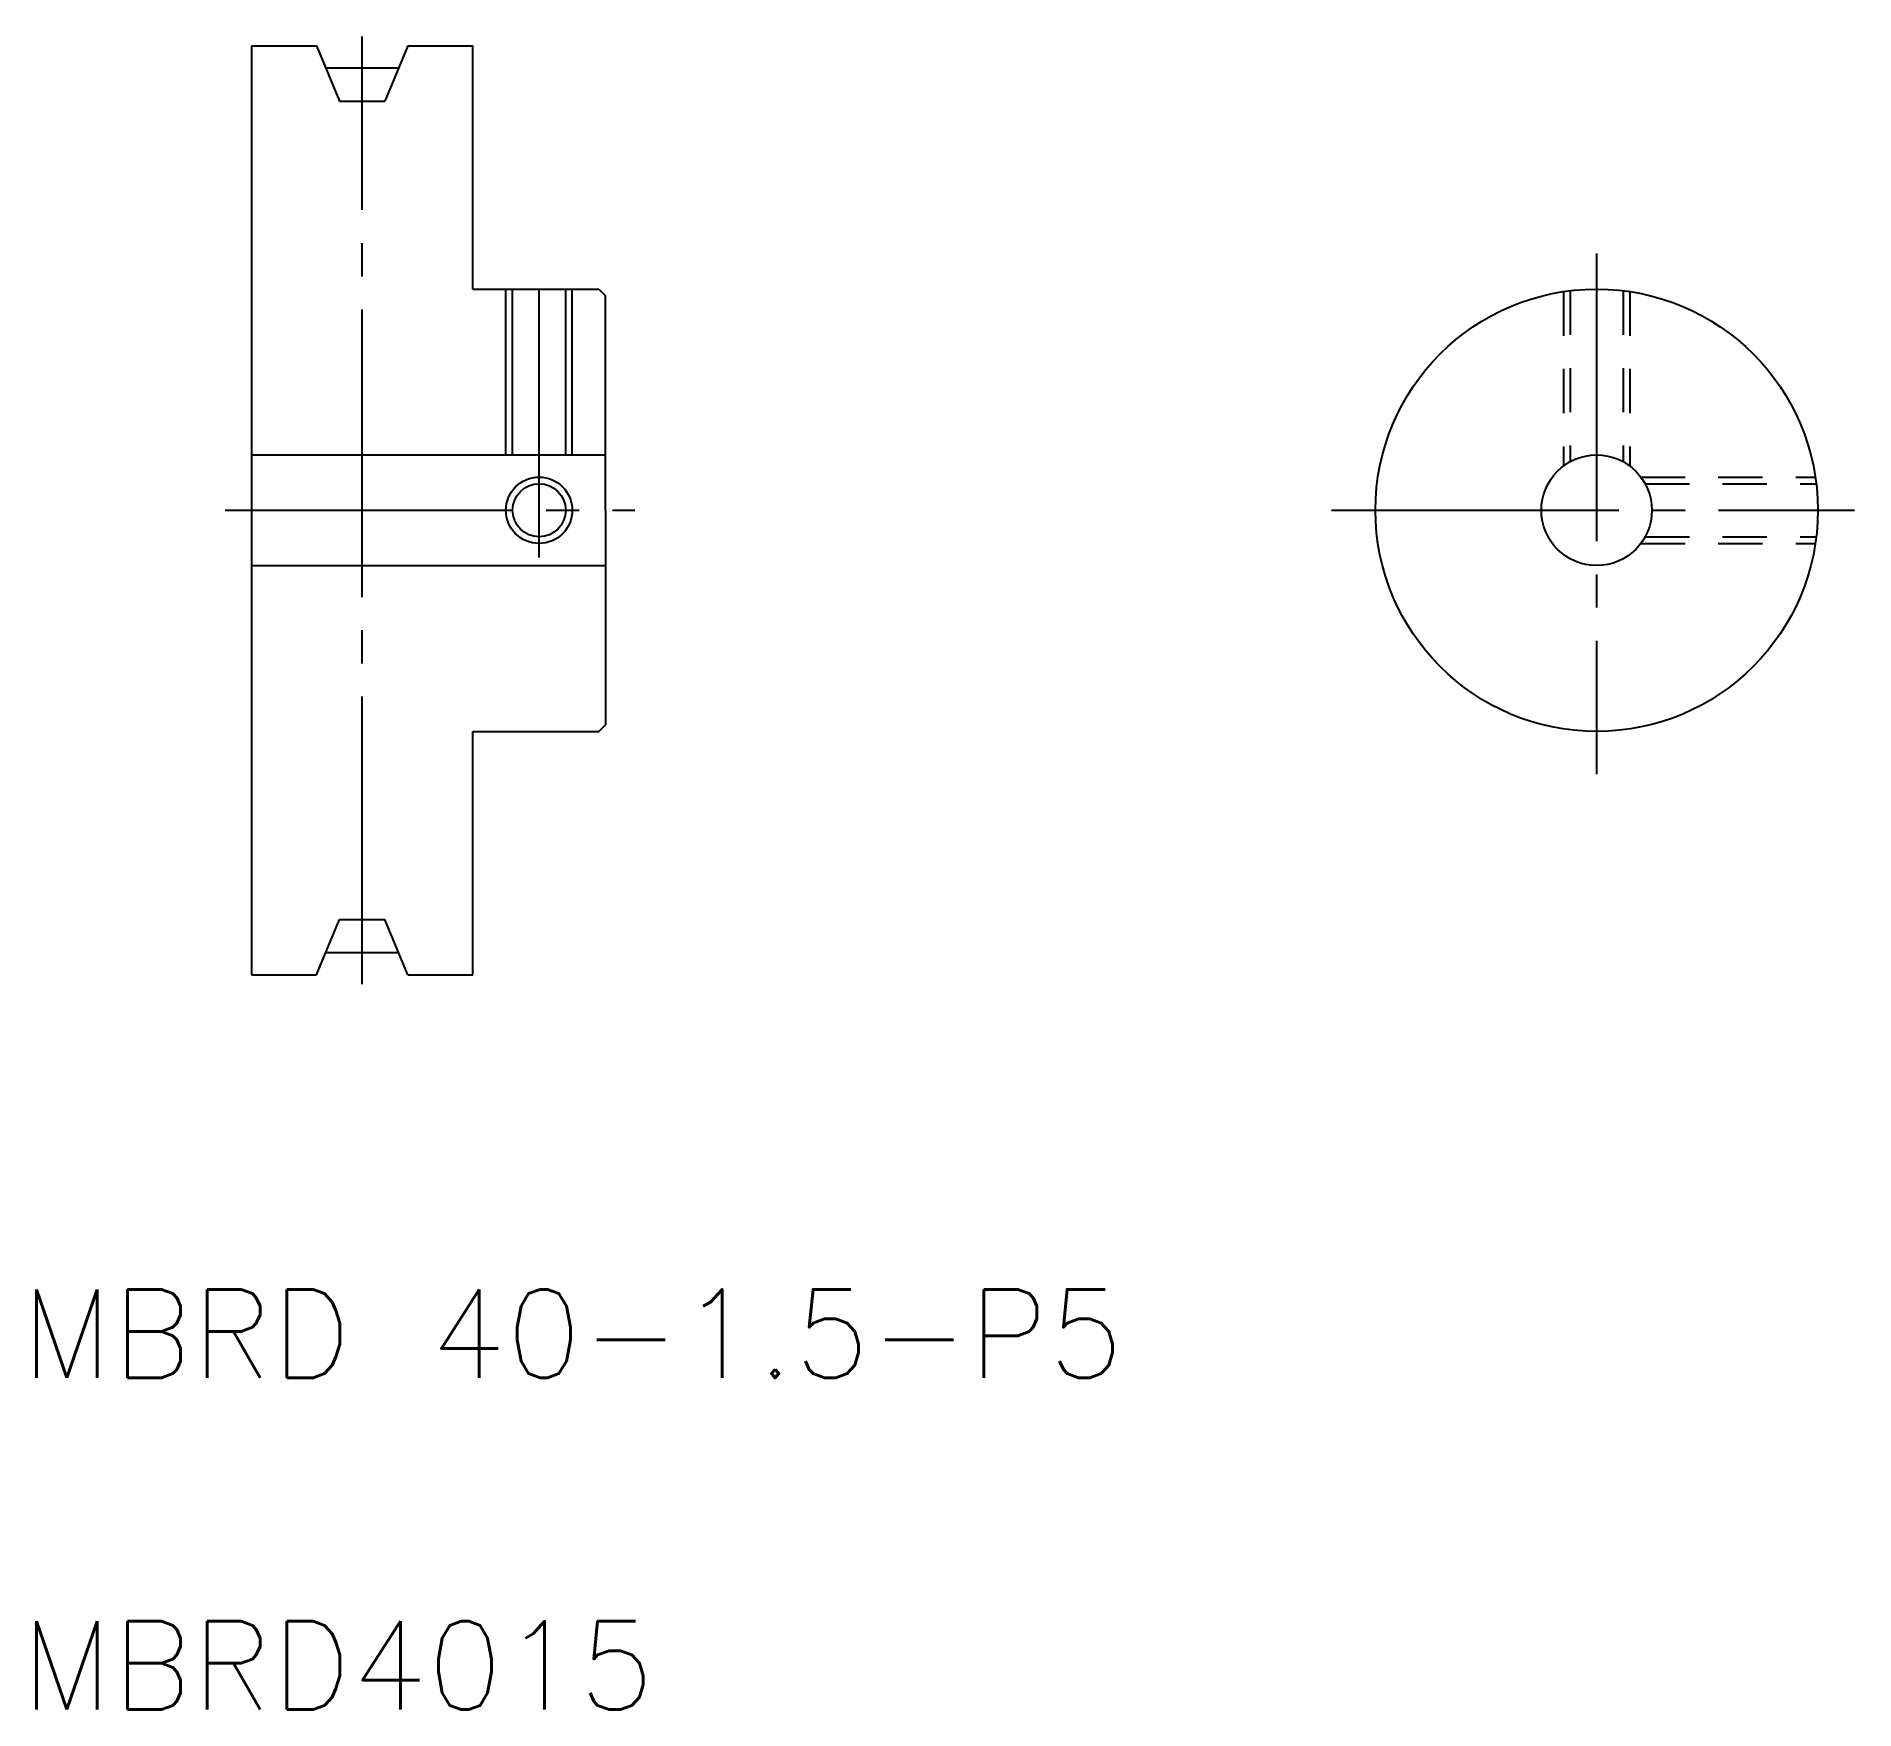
# Model space of a CAD drawing. Extents: x 125.4 to 207.6, y 51 to 126.7.
import ezdxf

# ---------------------------------------------------------------- set-up
doc = ezdxf.new("R2010")
doc.units = 0
doc.linetypes.add('CENTER', pattern=[17.5, 13, -1.5, 1.5, -1.5])
doc.linetypes.add('DASHED', pattern=[3.5, 2, -1.5])
doc.layers.get('0').update_dxf_attribs({"linetype": 'CONTINUOUS'})
doc.layers.add('CENTER', color=1, linetype='CENTER')
doc.styles.get("Standard").update_dxf_attribs({"font": 'txt.shx', "bigfont": '@extfont2.shx'})

msp = doc.modelspace()

# ---------------------------------------------------------------- linework, layer by layer
at = {"color": 7, "linetype": 'CONTINUOUS'}
for p, q in [((135.125, 126.23), (135.125, 84.23)), ((135.125, 126.23), (138.061, 126.23)), ((138.061, 126.23), (139.096, 123.73)), ((142.189, 126.23), (141.154, 123.73)), ((142.189, 126.23), (145.125, 126.23)), ((145.125, 115.23), (145.125, 126.23)), ((139.096, 123.73), (141.154, 123.73)), ((145.125, 115.23), (150.825, 115.23)), ((146.925, 107.73), (146.925, 115.23)), ((149.325, 107.73), (149.325, 115.23)), ((150.825, 115.23), (151.125, 114.93)), ((151.125, 105.23), (151.125, 114.93)), ((135.125, 107.73), (151.125, 107.73)), ((151.125, 105.23), (151.125, 95.53)), ((135.125, 102.73), (151.125, 102.73)), ((135.125, 101.23), (135.125, 101.23)), ((135.125, 97.23), (135.125, 97.23)), ((150.825, 95.23), (151.125, 95.53)), ((145.125, 95.23), (150.825, 95.23)), ((145.125, 84.23), (145.125, 95.23)), ((138.061, 84.23), (139.096, 86.73)), ((139.096, 86.73), (141.154, 86.73)), ((142.189, 84.23), (141.154, 86.73)), ((135.125, 84.23), (138.061, 84.23)), ((142.189, 84.23), (145.125, 84.23))]:
    msp.add_line(p, q, dxfattribs=at)
at = {"color": 3, "linetype": 'CONTINUOUS'}
for p, q in [((146.625, 107.73), (146.625, 115.23)), ((149.625, 107.73), (149.625, 115.23))]:
    msp.add_line(p, q, dxfattribs=at)
at = {"color": 3, "linetype": 'DASHED'}
for p, q in [((194.428, 115.117), (194.428, 107.23)), ((194.728, 115.158), (194.728, 107.423)), ((197.128, 115.158), (197.128, 107.423)), ((197.428, 115.117), (197.428, 107.23)), ((197.928, 106.73), (205.815, 106.73)), ((198.121, 106.43), (205.856, 106.43)), ((197.928, 103.73), (205.815, 103.73)), ((198.121, 104.03), (205.856, 104.03))]:
    msp.add_line(p, q, dxfattribs=at)
at = {"color": 7, "linetype": 'CONTINUOUS'}
for centre, radius in [((195.928, 105.23), 10), ((195.928, 105.23), 2.5), ((148.125, 105.23), 1.2)]:
    msp.add_circle(centre, radius, dxfattribs=at)
at = {"color": 3, "linetype": 'CONTINUOUS'}
msp.add_circle((148.125, 105.23), 1.5, dxfattribs=at)
at = {"layer": 'CENTER', "color": 1, "linetype": 'CENTER'}
for p, q in [((140.125, 83.805), (140.125, 126.656)), ((138.475, 125.23), (141.775, 125.23)), ((195.928, 116.832), (195.928, 93.295)), ((148.125, 103.092), (148.125, 115.23)), ((133.939, 105.23), (152.451, 105.23)), ((183.936, 105.23), (207.59, 105.23)), ((138.475, 85.23), (141.775, 85.23))]:
    msp.add_line(p, q, dxfattribs=at)

# ---------------------------------------------------------------- texts
at = {"color": 7, "linetype": 'CONTINUOUS'}
for s, p in [('MBRD 40-1.5-P5', (124.713, 66.003)), ('MBRD4015', (124.713, 51.003))]:
    msp.add_text(s, height=4, dxfattribs=at).set_placement(p)

doc.saveas('drawing.dxf')
